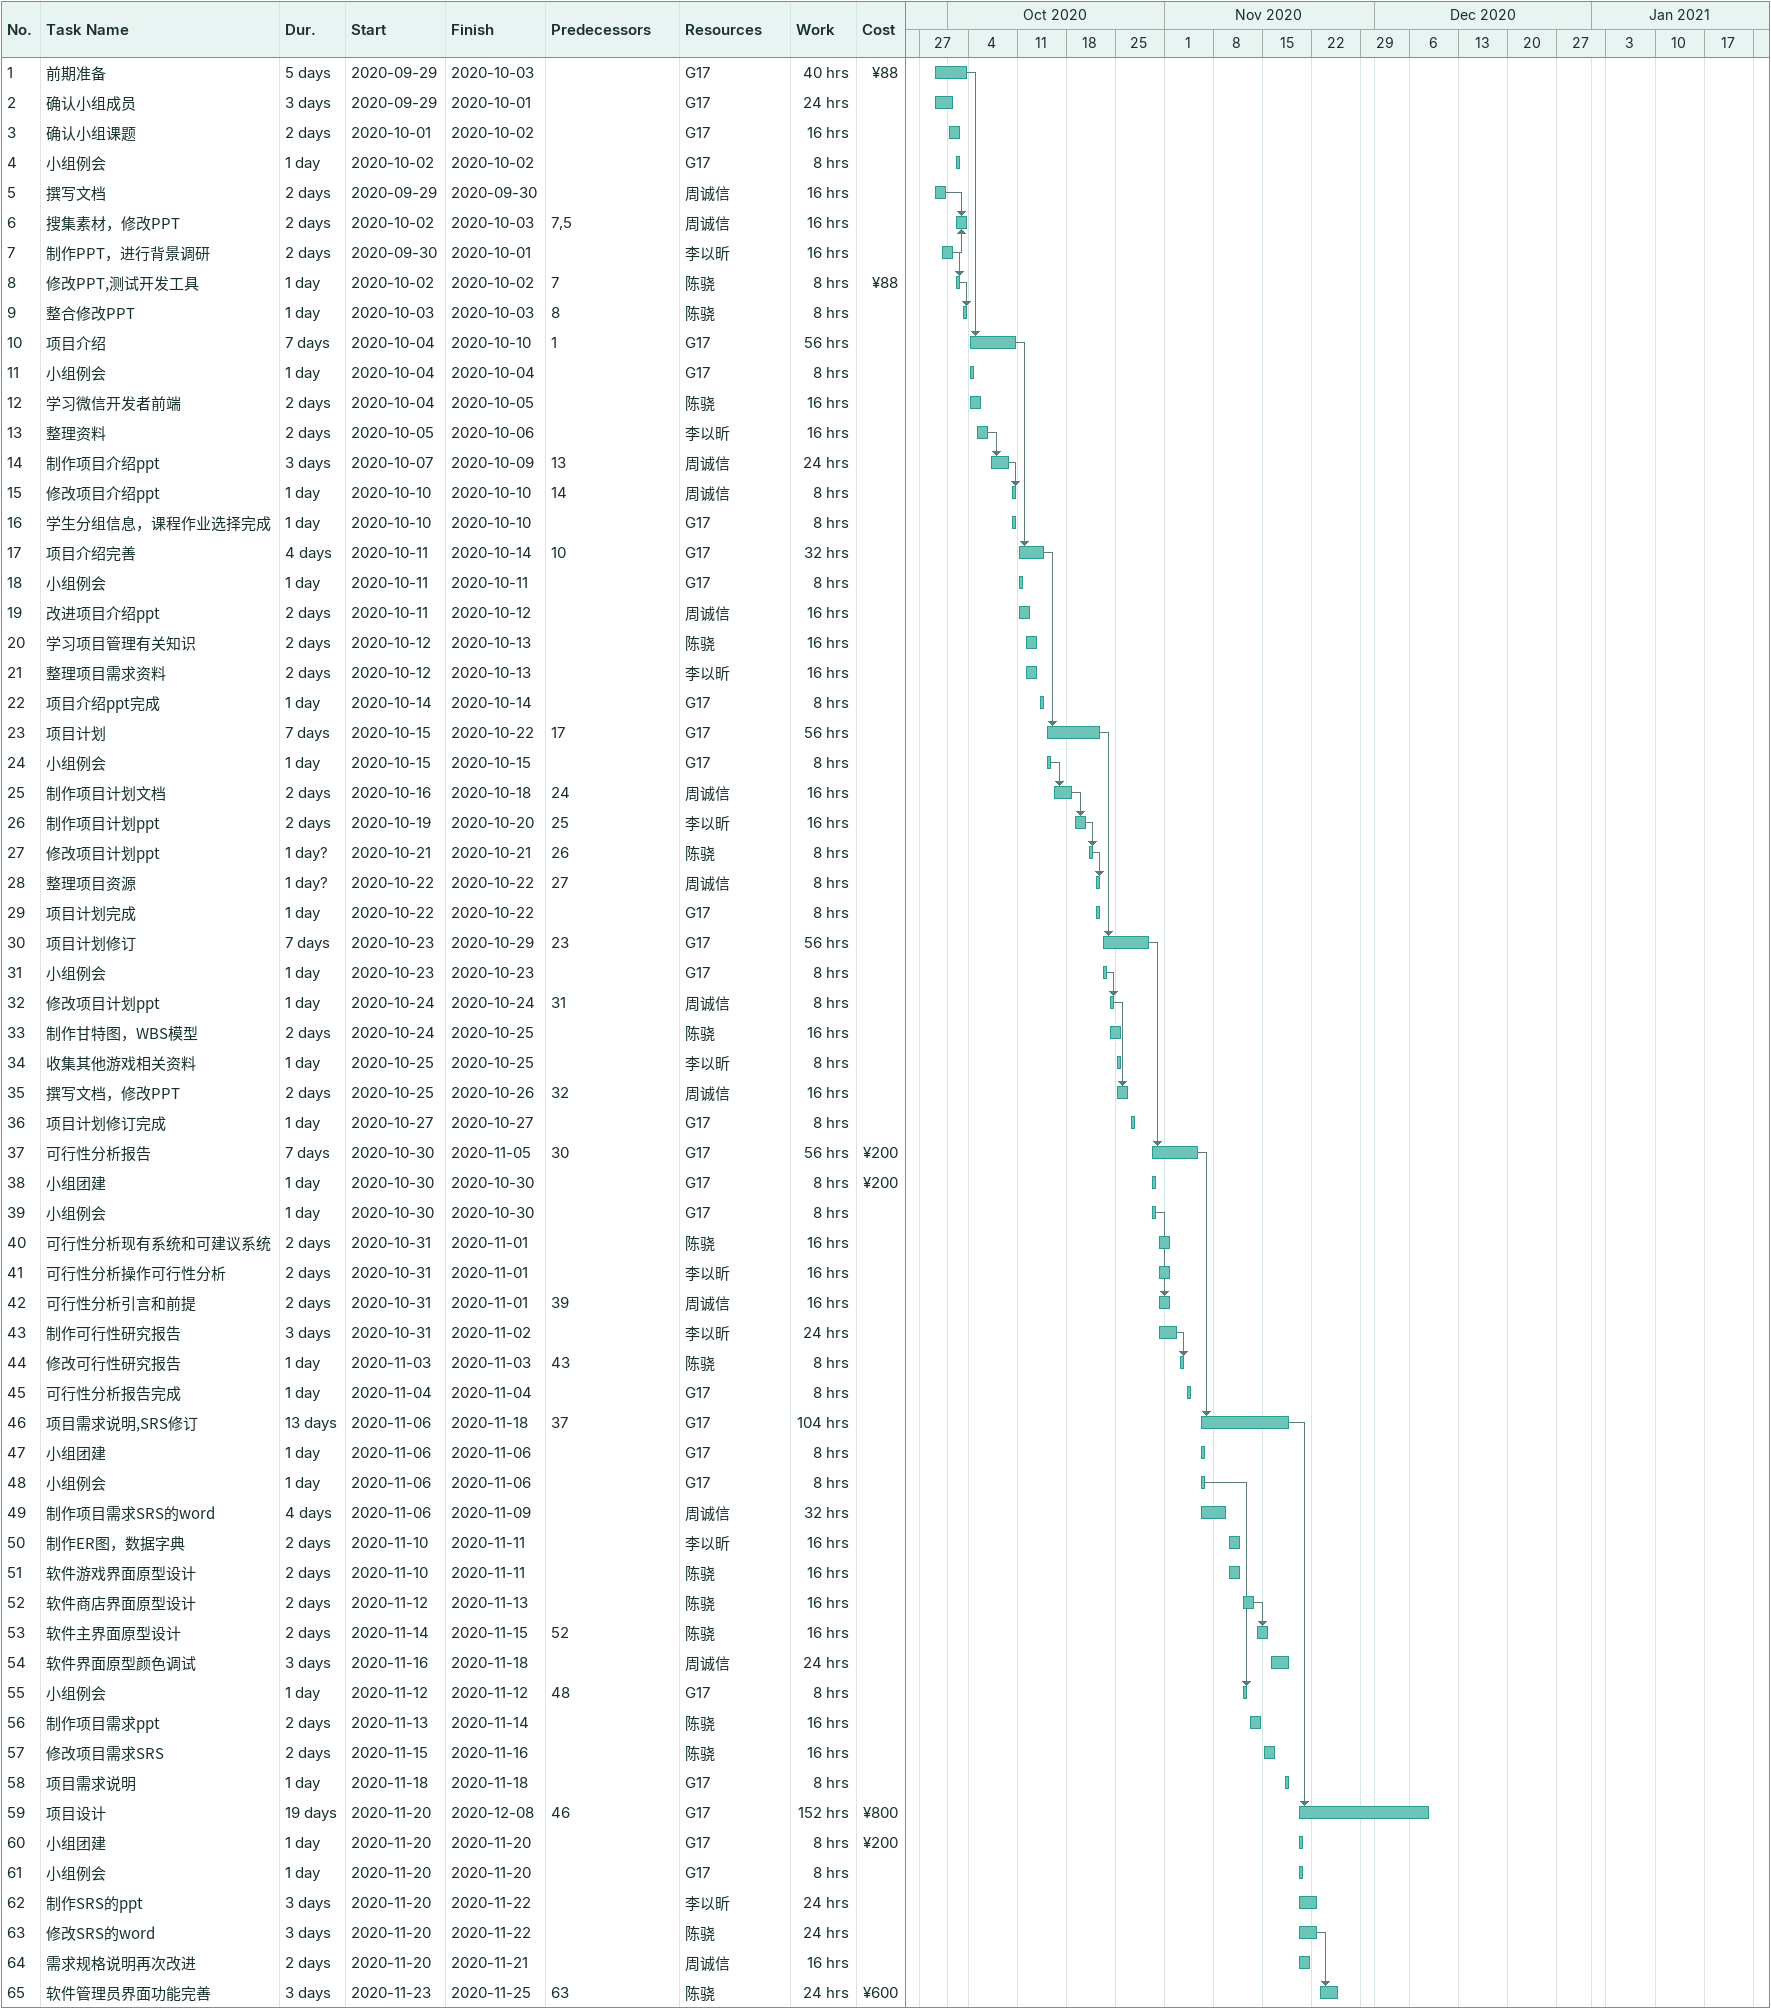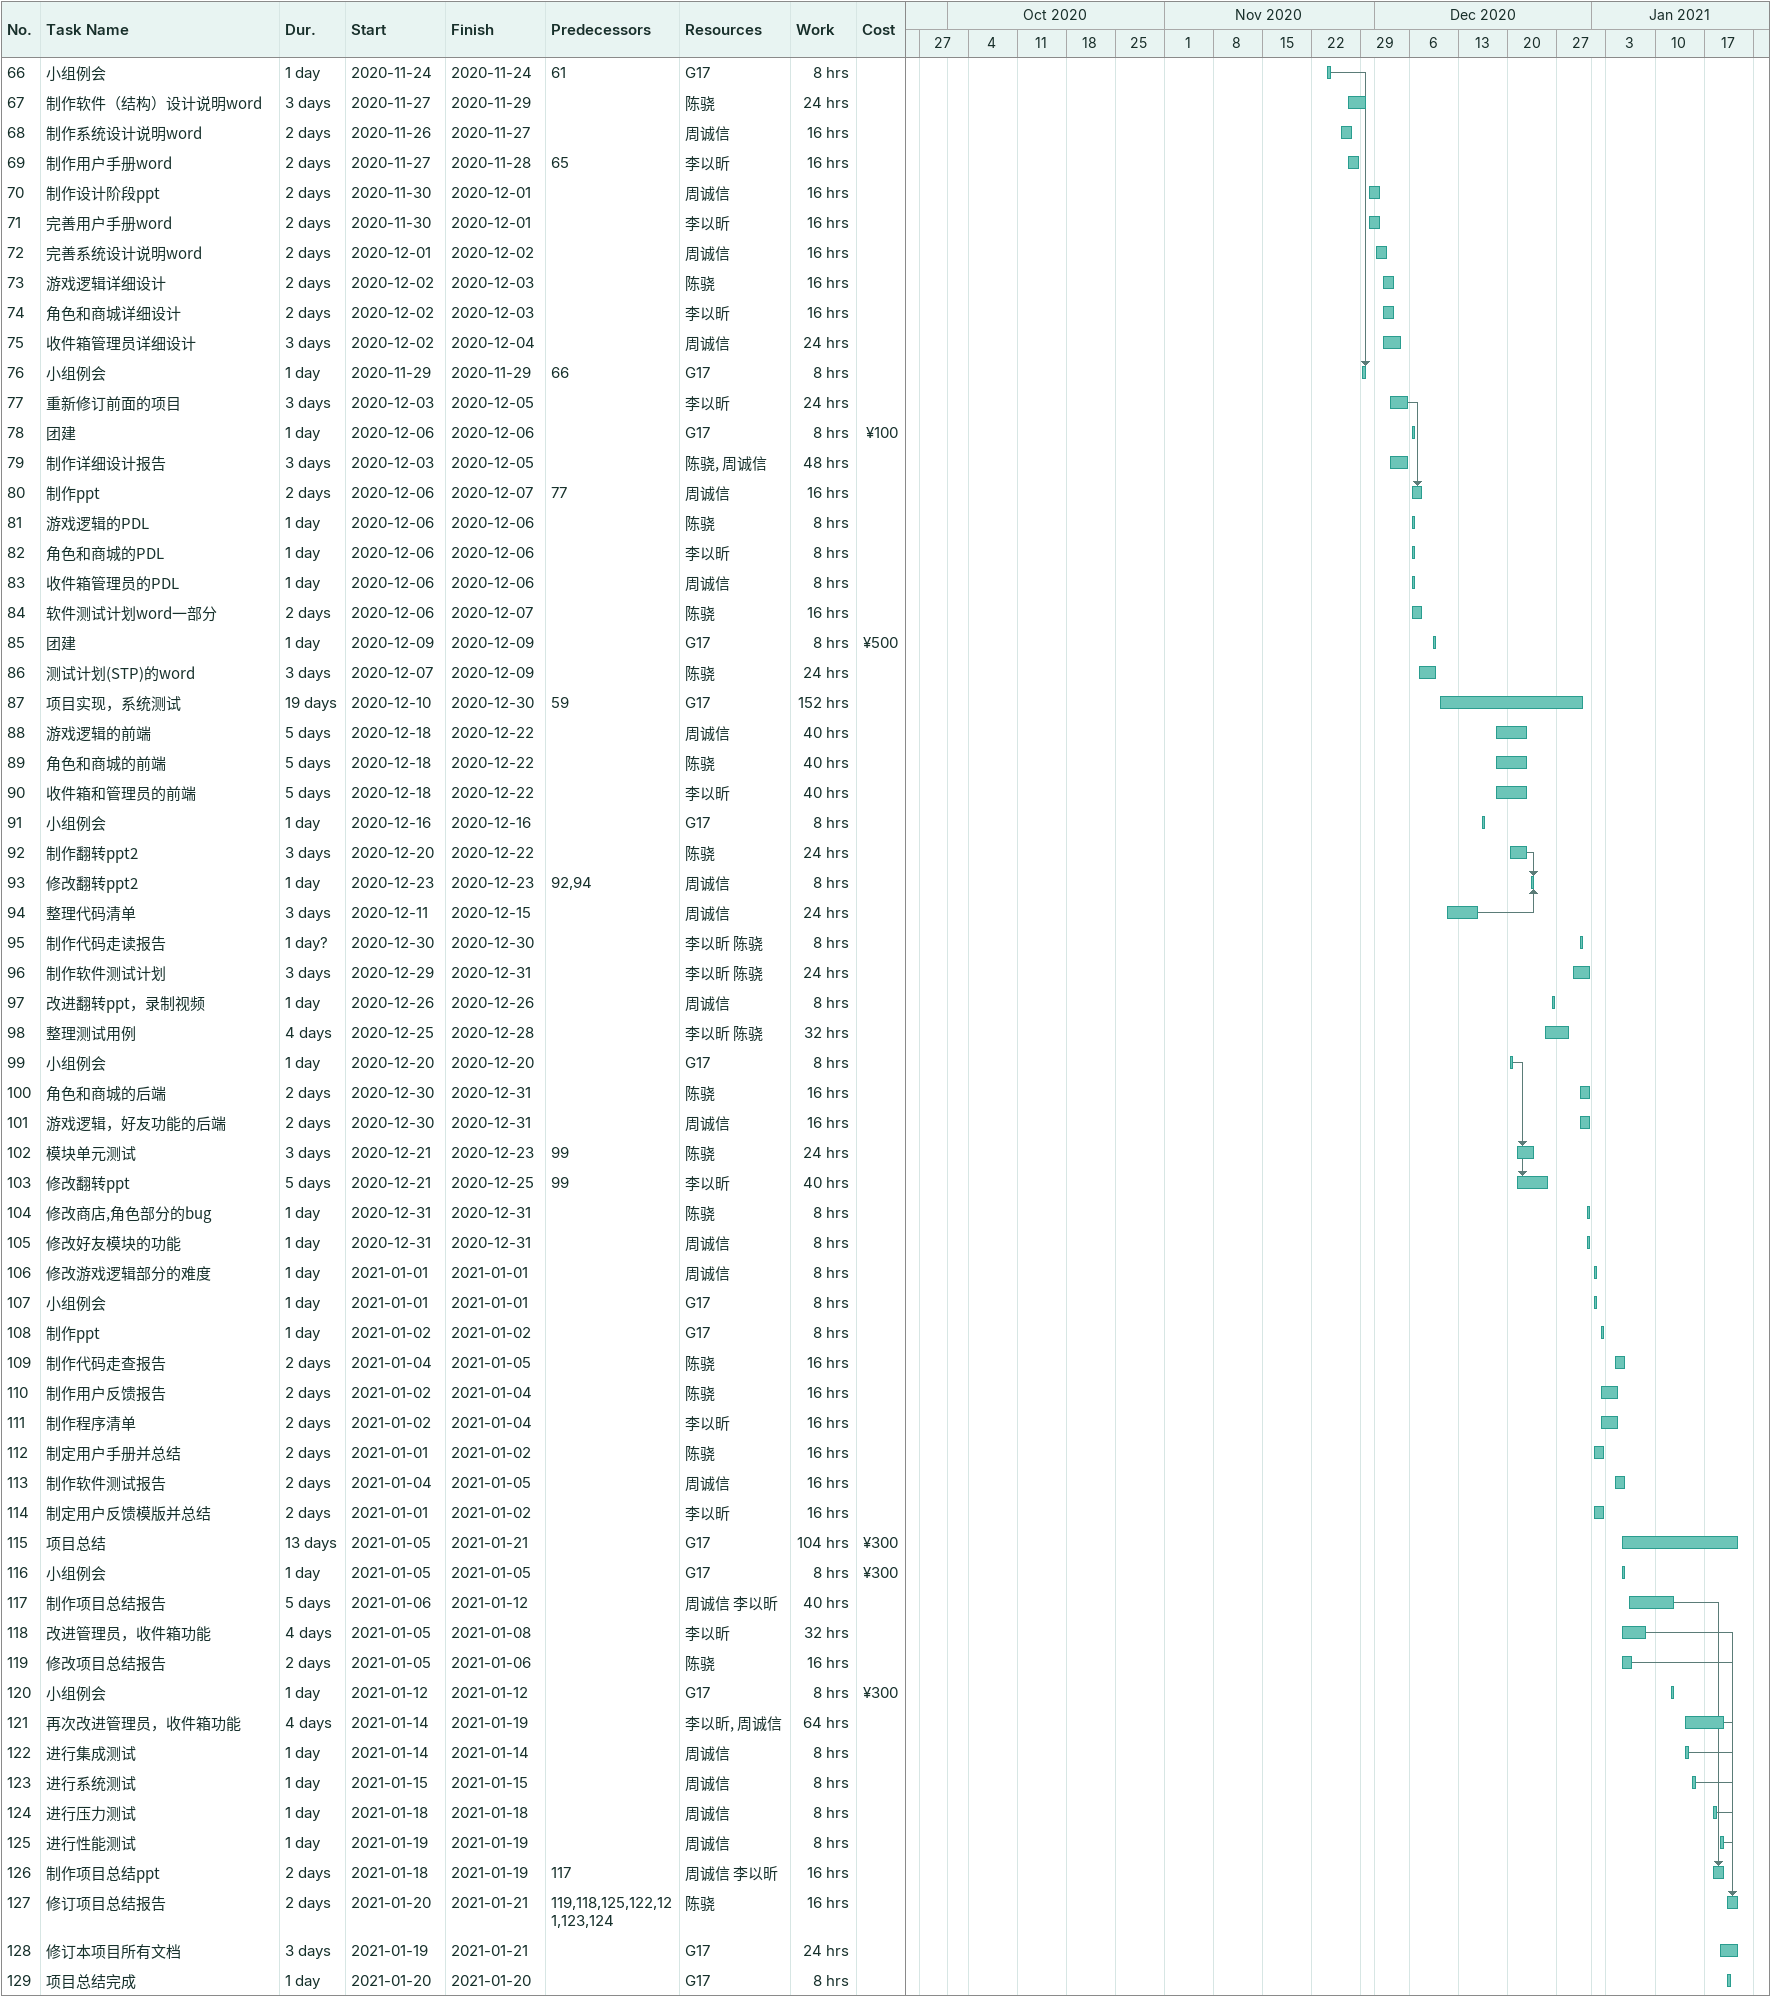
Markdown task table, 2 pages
| ID | Task | Duration | Start | Finish | Predecessors | Resources | Work (h) | Cost (¥) |
|---|---|---|---|---|---|---|---|---|
| 1 | 前期准备 | 5d | 2020-09-29 | 2020-10-03 |  | G17 | 40 | 88 |
| 2 | 确认小组成员 | 3d | 2020-09-29 | 2020-10-01 |  | G17 | 24 |  |
| 3 | 确认小组课题 | 2d | 2020-10-01 | 2020-10-02 |  | G17 | 16 |  |
| 4 | 小组例会 | 1d | 2020-10-02 | 2020-10-02 |  | G17 | 8 |  |
| 5 | 撰写文档 | 2d | 2020-09-29 | 2020-09-30 |  | 周诚信 | 16 |  |
| 6 | 搜集素材，修改PPT | 2d | 2020-10-02 | 2020-10-03 | 7, 5 | 周诚信 | 16 |  |
| 7 | 制作PPT，进行背景调研 | 2d | 2020-09-30 | 2020-10-01 |  | 李以昕 | 16 |  |
| 8 | 修改PPT,测试开发工具 | 1d | 2020-10-02 | 2020-10-02 | 7 | 陈骁 | 8 | 88 |
| 9 | 整合修改PPT | 1d | 2020-10-03 | 2020-10-03 | 8 | 陈骁 | 8 |  |
| 10 | 项目介绍 | 7d | 2020-10-04 | 2020-10-10 | 1 | G17 | 56 |  |
| 11 | 小组例会 | 1d | 2020-10-04 | 2020-10-04 |  | G17 | 8 |  |
| 12 | 学习微信开发者前端 | 2d | 2020-10-04 | 2020-10-05 |  | 陈骁 | 16 |  |
| 13 | 整理资料 | 2d | 2020-10-05 | 2020-10-06 |  | 李以昕 | 16 |  |
| 14 | 制作项目介绍ppt | 3d | 2020-10-07 | 2020-10-09 | 13 | 周诚信 | 24 |  |
| 15 | 修改项目介绍ppt | 1d | 2020-10-10 | 2020-10-10 | 14 | 周诚信 | 8 |  |
| 16 | 学生分组信息，课程作业选择完成 | 1d | 2020-10-10 | 2020-10-10 |  | G17 | 8 |  |
| 17 | 项目介绍完善 | 4d | 2020-10-11 | 2020-10-14 | 10 | G17 | 32 |  |
| 18 | 小组例会 | 1d | 2020-10-11 | 2020-10-11 |  | G17 | 8 |  |
| 19 | 改进项目介绍ppt | 2d | 2020-10-11 | 2020-10-12 |  | 周诚信 | 16 |  |
| 20 | 学习项目管理有关知识 | 2d | 2020-10-12 | 2020-10-13 |  | 陈骁 | 16 |  |
| 21 | 整理项目需求资料 | 2d | 2020-10-12 | 2020-10-13 |  | 李以昕 | 16 |  |
| 22 | 项目介绍ppt完成 | 1d | 2020-10-14 | 2020-10-14 |  | G17 | 8 |  |
| 23 | 项目计划 | 7d | 2020-10-15 | 2020-10-22 | 17 | G17 | 56 |  |
| 24 | 小组例会 | 1d | 2020-10-15 | 2020-10-15 |  | G17 | 8 |  |
| 25 | 制作项目计划文档 | 2d | 2020-10-16 | 2020-10-18 | 24 | 周诚信 | 16 |  |
| 26 | 制作项目计划ppt | 2d | 2020-10-19 | 2020-10-20 | 25 | 李以昕 | 16 |  |
| 27 | 修改项目计划ppt | 1d? | 2020-10-21 | 2020-10-21 | 26 | 陈骁 | 8 |  |
| 28 | 整理项目资源 | 1d? | 2020-10-22 | 2020-10-22 | 27 | 周诚信 | 8 |  |
| 29 | 项目计划完成 | 1d | 2020-10-22 | 2020-10-22 |  | G17 | 8 |  |
| 30 | 项目计划修订 | 7d | 2020-10-23 | 2020-10-29 | 23 | G17 | 56 |  |
| 31 | 小组例会 | 1d | 2020-10-23 | 2020-10-23 |  | G17 | 8 |  |
| 32 | 修改项目计划ppt | 1d | 2020-10-24 | 2020-10-24 | 31 | 周诚信 | 8 |  |
| 33 | 制作甘特图，WBS模型 | 2d | 2020-10-24 | 2020-10-25 |  | 陈骁 | 16 |  |
| 34 | 收集其他游戏相关资料 | 1d | 2020-10-25 | 2020-10-25 |  | 李以昕 | 8 |  |
| 35 | 撰写文档，修改PPT | 2d | 2020-10-25 | 2020-10-26 | 32 | 周诚信 | 16 |  |
| 36 | 项目计划修订完成 | 1d | 2020-10-27 | 2020-10-27 |  | G17 | 8 |  |
| 37 | 可行性分析报告 | 7d | 2020-10-30 | 2020-11-05 | 30 | G17 | 56 | 200 |
| 38 | 小组团建 | 1d | 2020-10-30 | 2020-10-30 |  | G17 | 8 | 200 |
| 39 | 小组例会 | 1d | 2020-10-30 | 2020-10-30 |  | G17 | 8 |  |
| 40 | 可行性分析现有系统和可建议系统 | 2d | 2020-10-31 | 2020-11-01 |  | 陈骁 | 16 |  |
| 41 | 可行性分析操作可行性分析 | 2d | 2020-10-31 | 2020-11-01 |  | 李以昕 | 16 |  |
| 42 | 可行性分析引言和前提 | 2d | 2020-10-31 | 2020-11-01 | 39 | 周诚信 | 16 |  |
| 43 | 制作可行性研究报告 | 3d | 2020-10-31 | 2020-11-02 |  | 李以昕 | 24 |  |
| 44 | 修改可行性研究报告 | 1d | 2020-11-03 | 2020-11-03 | 43 | 陈骁 | 8 |  |
| 45 | 可行性分析报告完成 | 1d | 2020-11-04 | 2020-11-04 |  | G17 | 8 |  |
| 46 | 项目需求说明,SRS修订 | 13d | 2020-11-06 | 2020-11-18 | 37 | G17 | 104 |  |
| 47 | 小组团建 | 1d | 2020-11-06 | 2020-11-06 |  | G17 | 8 |  |
| 48 | 小组例会 | 1d | 2020-11-06 | 2020-11-06 |  | G17 | 8 |  |
| 49 | 制作项目需求SRS的word | 4d | 2020-11-06 | 2020-11-09 |  | 周诚信 | 32 |  |
| 50 | 制作ER图，数据字典 | 2d | 2020-11-10 | 2020-11-11 |  | 李以昕 | 16 |  |
| 51 | 软件游戏界面原型设计 | 2d | 2020-11-10 | 2020-11-11 |  | 陈骁 | 16 |  |
| 52 | 软件商店界面原型设计 | 2d | 2020-11-12 | 2020-11-13 |  | 陈骁 | 16 |  |
| 53 | 软件主界面原型设计 | 2d | 2020-11-14 | 2020-11-15 | 52 | 陈骁 | 16 |  |
| 54 | 软件界面原型颜色调试 | 3d | 2020-11-16 | 2020-11-18 |  | 周诚信 | 24 |  |
| 55 | 小组例会 | 1d | 2020-11-12 | 2020-11-12 | 48 | G17 | 8 |  |
| 56 | 制作项目需求ppt | 2d | 2020-11-13 | 2020-11-14 |  | 陈骁 | 16 |  |
| 57 | 修改项目需求SRS | 2d | 2020-11-15 | 2020-11-16 |  | 陈骁 | 16 |  |
| 58 | 项目需求说明 | 1d | 2020-11-18 | 2020-11-18 |  | G17 | 8 |  |
| 59 | 项目设计 | 19d | 2020-11-20 | 2020-12-08 | 46 | G17 | 152 | 800 |
| 60 | 小组团建 | 1d | 2020-11-20 | 2020-11-20 |  | G17 | 8 | 200 |
| 61 | 小组例会 | 1d | 2020-11-20 | 2020-11-20 |  | G17 | 8 |  |
| 62 | 制作SRS的ppt | 3d | 2020-11-20 | 2020-11-22 |  | 李以昕 | 24 |  |
| 63 | 修改SRS的word | 3d | 2020-11-20 | 2020-11-22 |  | 陈骁 | 24 |  |
| 64 | 需求规格说明再次改进 | 2d | 2020-11-20 | 2020-11-21 |  | 周诚信 | 16 |  |
| 65 | 软件管理员界面功能完善 | 3d | 2020-11-23 | 2020-11-25 | 63 | 陈骁 | 24 | 600 |
| 66 | 小组例会 | 1d | 2020-11-24 | 2020-11-24 | 61 | G17 | 8 |  |
| 67 | 制作软件（结构）设计说明word | 3d | 2020-11-27 | 2020-11-29 |  | 陈骁 | 24 |  |
| 68 | 制作系统设计说明word | 2d | 2020-11-26 | 2020-11-27 |  | 周诚信 | 16 |  |
| 69 | 制作用户手册word | 2d | 2020-11-27 | 2020-11-28 | 65 | 李以昕 | 16 |  |
| 70 | 制作设计阶段ppt | 2d | 2020-11-30 | 2020-12-01 |  | 周诚信 | 16 |  |
| 71 | 完善用户手册word | 2d | 2020-11-30 | 2020-12-01 |  | 李以昕 | 16 |  |
| 72 | 完善系统设计说明word | 2d | 2020-12-01 | 2020-12-02 |  | 周诚信 | 16 |  |
| 73 | 游戏逻辑详细设计 | 2d | 2020-12-02 | 2020-12-03 |  | 陈骁 | 16 |  |
| 74 | 角色和商城详细设计 | 2d | 2020-12-02 | 2020-12-03 |  | 李以昕 | 16 |  |
| 75 | 收件箱管理员详细设计 | 3d | 2020-12-02 | 2020-12-04 |  | 周诚信 | 24 |  |
| 76 | 小组例会 | 1d | 2020-11-29 | 2020-11-29 | 66 | G17 | 8 |  |
| 77 | 重新修订前面的项目 | 3d | 2020-12-03 | 2020-12-05 |  | 李以昕 | 24 |  |
| 78 | 团建 | 1d | 2020-12-06 | 2020-12-06 |  | G17 | 8 | 100 |
| 79 | 制作详细设计报告 | 3d | 2020-12-03 | 2020-12-05 |  | 陈骁, 周诚信 | 48 |  |
| 80 | 制作ppt | 2d | 2020-12-06 | 2020-12-07 | 77 | 周诚信 | 16 |  |
| 81 | 游戏逻辑的PDL | 1d | 2020-12-06 | 2020-12-06 |  | 陈骁 | 8 |  |
| 82 | 角色和商城的PDL | 1d | 2020-12-06 | 2020-12-06 |  | 李以昕 | 8 |  |
| 83 | 收件箱管理员的PDL | 1d | 2020-12-06 | 2020-12-06 |  | 周诚信 | 8 |  |
| 84 | 软件测试计划word一部分 | 2d | 2020-12-06 | 2020-12-07 |  | 陈骁 | 16 |  |
| 85 | 团建 | 1d | 2020-12-09 | 2020-12-09 |  | G17 | 8 | 500 |
| 86 | 测试计划(STP)的word | 3d | 2020-12-07 | 2020-12-09 |  | 陈骁 | 24 |  |
| 87 | 项目实现，系统测试 | 19d | 2020-12-10 | 2020-12-30 | 59 | G17 | 152 |  |
| 88 | 游戏逻辑的前端 | 5d | 2020-12-18 | 2020-12-22 |  | 周诚信 | 40 |  |
| 89 | 角色和商城的前端 | 5d | 2020-12-18 | 2020-12-22 |  | 陈骁 | 40 |  |
| 90 | 收件箱和管理员的前端 | 5d | 2020-12-18 | 2020-12-22 |  | 李以昕 | 40 |  |
| 91 | 小组例会 | 1d | 2020-12-16 | 2020-12-16 |  | G17 | 8 |  |
| 92 | 制作翻转ppt2 | 3d | 2020-12-20 | 2020-12-22 |  | 陈骁 | 24 |  |
| 93 | 修改翻转ppt2 | 1d | 2020-12-23 | 2020-12-23 | 92, 94 | 周诚信 | 8 |  |
| 94 | 整理代码清单 | 3d | 2020-12-11 | 2020-12-15 |  | 周诚信 | 24 |  |
| 95 | 制作代码走读报告 | 1d? | 2020-12-30 | 2020-12-30 |  | 李以昕 陈骁 | 8 |  |
| 96 | 制作软件测试计划 | 3d | 2020-12-29 | 2020-12-31 |  | 李以昕 陈骁 | 24 |  |
| 97 | 改进翻转ppt，录制视频 | 1d | 2020-12-26 | 2020-12-26 |  | 周诚信 | 8 |  |
| 98 | 整理测试用例 | 4d | 2020-12-25 | 2020-12-28 |  | 李以昕 陈骁 | 32 |  |
| 99 | 小组例会 | 1d | 2020-12-20 | 2020-12-20 |  | G17 | 8 |  |
| 100 | 角色和商城的后端 | 2d | 2020-12-30 | 2020-12-31 |  | 陈骁 | 16 |  |
| 101 | 游戏逻辑，好友功能的后端 | 2d | 2020-12-30 | 2020-12-31 |  | 周诚信 | 16 |  |
| 102 | 模块单元测试 | 3d | 2020-12-21 | 2020-12-23 | 99 | 陈骁 | 24 |  |
| 103 | 修改翻转ppt | 5d | 2020-12-21 | 2020-12-25 | 99 | 李以昕 | 40 |  |
| 104 | 修改商店,角色部分的bug | 1d | 2020-12-31 | 2020-12-31 |  | 陈骁 | 8 |  |
| 105 | 修改好友模块的功能 | 1d | 2020-12-31 | 2020-12-31 |  | 周诚信 | 8 |  |
| 106 | 修改游戏逻辑部分的难度 | 1d | 2021-01-01 | 2021-01-01 |  | 周诚信 | 8 |  |
| 107 | 小组例会 | 1d | 2021-01-01 | 2021-01-01 |  | G17 | 8 |  |
| 108 | 制作ppt | 1d | 2021-01-02 | 2021-01-02 |  | G17 | 8 |  |
| 109 | 制作代码走查报告 | 2d | 2021-01-04 | 2021-01-05 |  | 陈骁 | 16 |  |
| 110 | 制作用户反馈报告 | 2d | 2021-01-02 | 2021-01-04 |  | 陈骁 | 16 |  |
| 111 | 制作程序清单 | 2d | 2021-01-02 | 2021-01-04 |  | 李以昕 | 16 |  |
| 112 | 制定用户手册并总结 | 2d | 2021-01-01 | 2021-01-02 |  | 陈骁 | 16 |  |
| 113 | 制作软件测试报告 | 2d | 2021-01-04 | 2021-01-05 |  | 周诚信 | 16 |  |
| 114 | 制定用户反馈模版并总结 | 2d | 2021-01-01 | 2021-01-02 |  | 李以昕 | 16 |  |
| 115 | 项目总结 | 13d | 2021-01-05 | 2021-01-21 |  | G17 | 104 | 300 |
| 116 | 小组例会 | 1d | 2021-01-05 | 2021-01-05 |  | G17 | 8 | 300 |
| 117 | 制作项目总结报告 | 5d | 2021-01-06 | 2021-01-12 |  | 周诚信 李以昕 | 40 |  |
| 118 | 改进管理员，收件箱功能 | 4d | 2021-01-05 | 2021-01-08 |  | 李以昕 | 32 |  |
| 119 | 修改项目总结报告 | 2d | 2021-01-05 | 2021-01-06 |  | 陈骁 | 16 |  |
| 120 | 小组例会 | 1d | 2021-01-12 | 2021-01-12 |  | G17 | 8 | 300 |
| 121 | 再次改进管理员，收件箱功能 | 4d | 2021-01-14 | 2021-01-19 |  | 李以昕, 周诚信 | 64 |  |
| 122 | 进行集成测试 | 1d | 2021-01-14 | 2021-01-14 |  | 周诚信 | 8 |  |
| 123 | 进行系统测试 | 1d | 2021-01-15 | 2021-01-15 |  | 周诚信 | 8 |  |
| 124 | 进行压力测试 | 1d | 2021-01-18 | 2021-01-18 |  | 周诚信 | 8 |  |
| 125 | 进行性能测试 | 1d | 2021-01-19 | 2021-01-19 |  | 周诚信 | 8 |  |
| 126 | 制作项目总结ppt | 2d | 2021-01-18 | 2021-01-19 | 117 | 周诚信 李以昕 | 16 |  |
| 127 | 修订项目总结报告 | 2d | 2021-01-20 | 2021-01-21 | 119, 118, 125, 122, 121, 123, 124 | 陈骁 | 16 |  |
| 128 | 修订本项目所有文档 | 3d | 2021-01-19 | 2021-01-21 |  | G17 | 24 |  |
| 129 | 项目总结完成 | 1d | 2021-01-20 | 2021-01-20 |  | G17 | 8 |  |
